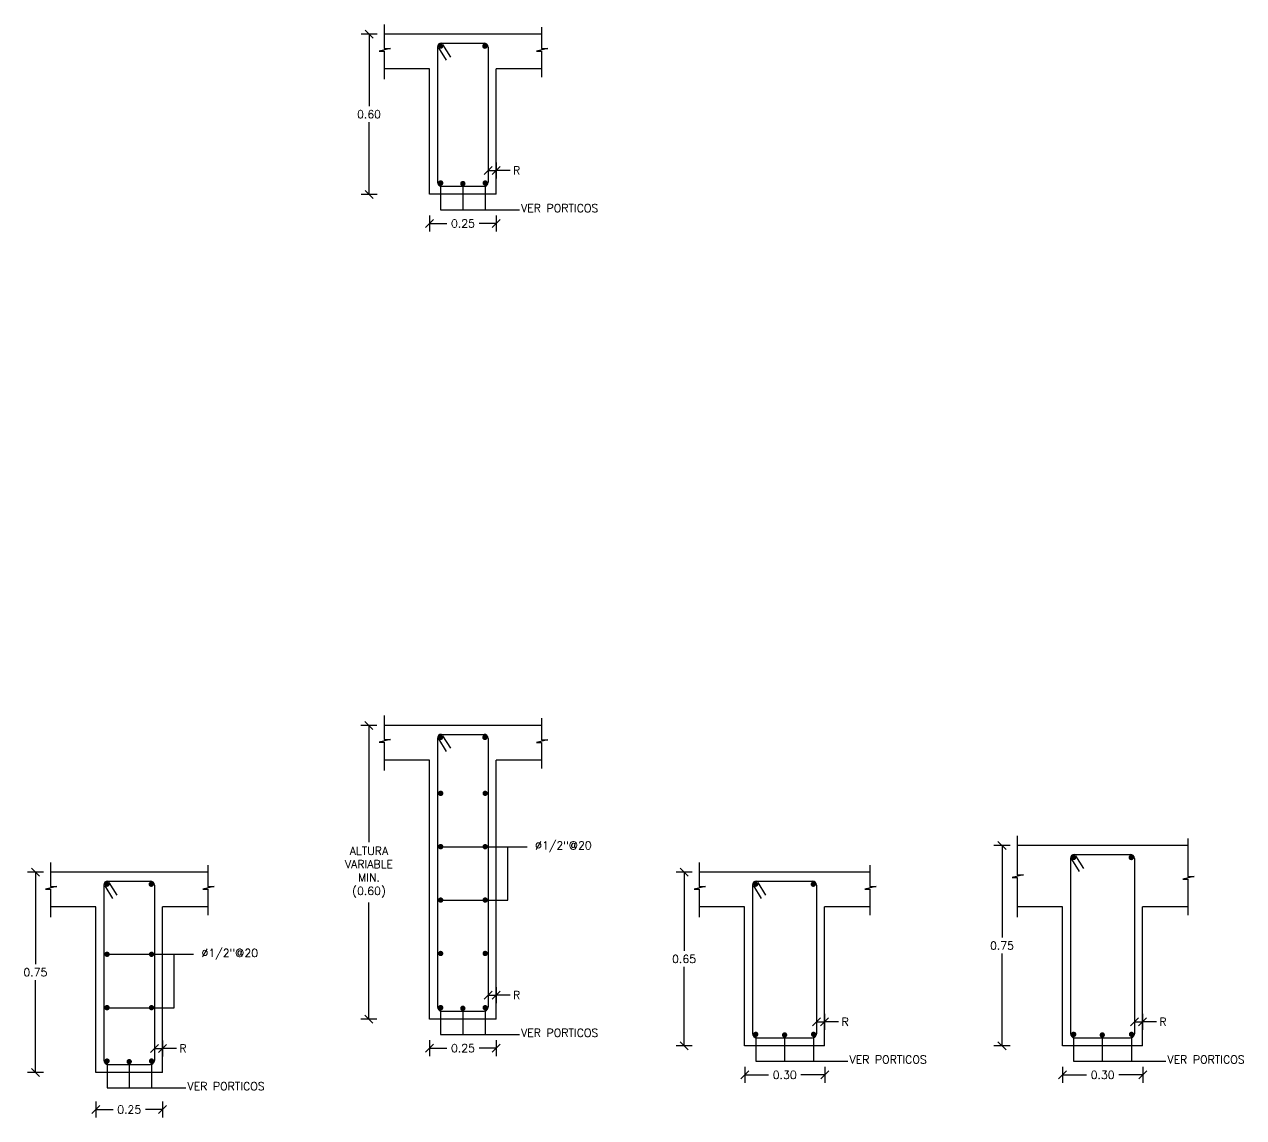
# Model space of a CAD drawing. Header units: metres. Extents: x -44 to 358, y -286 to 66.
# Drawn here: x 94.963 to 99.532, y 6.709 to 10.805 of the extents above; entities that cross this region are included whole.
import ezdxf

# ---------------------------------------------------------------- set-up
doc = ezdxf.new("R2010")
doc.units = ezdxf.units.M
doc.header["$LTSCALE"] = 0.3
doc.header["$PDMODE"] = 3
for name, color, linetype in [('ACERO', 5, 'Continuous'), ('BP', 3, 'Continuous'), ('DIMPORTICO', 4, 'Continuous'), ('DIMTEXTO', 4, 'Continuous')]:
    doc.layers.add(name, color=color, linetype=linetype)
doc.layers.add('ventana', color=141, linetype='Continuous', lineweight=5)
doc.styles.add('RomanS', font='romans.shx')
doc.dimstyles.new('DIM-15', dxfattribs={"dimscale": 0.15, "dimtxt": 0.2, "dimasz": 0.2, "dimexe": 0.2, "dimexo": 0.1, "dimgap": 0.1, "dimtad": 0, "dimtih": 1, "dimtoh": 1, "dimzin": 0, "dimdsep": 46, "dimtxsty": 'RomanS', "dimblk1": 'OBLIQUE', "dimblk2": 'OBLIQUE', "dimsah": 1, "dimcen": 0.09, "dimclrd": 4, "dimclre": 4, "dimclrt": 4, "dimadec": 0, "dimazin": 0, "dimtfac": 1, "dimtofl": 0, "dimtmove": 1, "dimatfit": 3, "dimldrblk": 'OBLIQUE', "dimfxl": 0.2, "dimfxlon": 1, "dimtolj": 1, "dimtzin": 0, "dimarcsym": 0})

# ---------------------------------------------------------------- blocks, each defined once
blk = doc.blocks.new('_OBLIQUE')
at = {"color": 0, "linetype": 'ByBlock'}
blk.add_line((-0.5, -0.5), (0.5, 0.5), dxfattribs=at)
blk = doc.blocks.new('*D257')
at = {"layer": 'DEFPOINTS', "color": 0, "transparency": 16777216}
for p in [(95.2307, 6.8817), (95.4807, 6.8787), (95.4807, 6.7394)]:
    blk.add_point(p, dxfattribs=at)
at = {"layer": 'DIMTEXTO', "color": 4, "lineweight": -2, "transparency": 16777216}
for p, q in [((95.2307, 6.7694), (95.2307, 6.7094)), ((95.4807, 6.7694), (95.4807, 6.7094)), ((95.2307, 6.7394), (95.295, 6.7394)), ((95.4807, 6.7394), (95.4164, 6.7394))]:
    blk.add_line(p, q, dxfattribs=at)
at = {"layer": 'DIMTEXTO', "color": 4, "lineweight": -2, "transparency": 16777216, "xscale": 0.03, "yscale": 0.03, "zscale": 0.03, "rotation": 180}
blk.add_blockref('_OBLIQUE', (95.2307, 6.7394), dxfattribs=at)
at = {"layer": 'DIMTEXTO', "color": 4, "lineweight": -2, "transparency": 16777216, "xscale": 0.03, "yscale": 0.03, "zscale": 0.03}
blk.add_blockref('_OBLIQUE', (95.4807, 6.7394), dxfattribs=at)
at = {"layer": 'DIMTEXTO', "color": 4, "transparency": 16777216, "insert": (95.3557, 6.7394), "char_height": 0.03, "attachment_point": 5, "style": 'RomanS'}
blk.add_mtext('\\A1;0.25', dxfattribs=at)
blk = doc.blocks.new('*D258')
at = {"layer": 'DEFPOINTS', "color": 0, "transparency": 16777216}
for p in [(95.4501, 7.0247), (95.4807, 7.0247), (95.4807, 6.9686)]:
    blk.add_point(p, dxfattribs=at)
at = {"layer": 'DIMTEXTO', "color": 4, "lineweight": -2, "transparency": 16777216}
for p, q in [((95.4501, 6.9986), (95.4501, 6.9386)), ((95.4807, 6.9986), (95.4807, 6.9386)), ((95.4501, 6.9686), (95.4807, 6.9686)), ((95.5325, 6.9686), (95.4807, 6.9686))]:
    blk.add_line(p, q, dxfattribs=at)
at = {"layer": 'DIMTEXTO', "color": 4, "lineweight": -2, "transparency": 16777216, "xscale": 0.03, "yscale": 0.03, "zscale": 0.03, "rotation": 180}
blk.add_blockref('_OBLIQUE', (95.4501, 6.9686), dxfattribs=at)
at = {"layer": 'DIMTEXTO', "color": 4, "lineweight": -2, "transparency": 16777216, "xscale": 0.03, "yscale": 0.03, "zscale": 0.03}
blk.add_blockref('_OBLIQUE', (95.4807, 6.9686), dxfattribs=at)
at = {"layer": 'DIMTEXTO', "color": 4, "transparency": 16777216, "insert": (95.5575, 6.9686), "char_height": 0.03, "attachment_point": 5, "style": 'RomanS'}
blk.add_mtext('\\A1;R', dxfattribs=at)
blk = doc.blocks.new('*D259')
at = {"layer": 'DEFPOINTS', "color": 0, "transparency": 16777216}
for p in [(95.0609, 7.6287), (95.004, 6.8787), (95.0724, 6.8787)]:
    blk.add_point(p, dxfattribs=at)
at = {"layer": 'DIMTEXTO', "color": 4, "lineweight": -2, "transparency": 16777216}
for p, q in [((95.034, 7.6287), (94.974, 7.6287)), ((95.004, 7.6287), (95.004, 7.2837)), ((95.004, 6.8787), (95.004, 7.2237)), ((95.034, 6.8787), (94.974, 6.8787))]:
    blk.add_line(p, q, dxfattribs=at)
at = {"layer": 'DIMTEXTO', "color": 4, "lineweight": -2, "transparency": 16777216, "xscale": 0.03, "yscale": 0.03, "zscale": 0.03}
for p, rotation in [((95.004, 7.6287), 90), ((95.004, 6.8787), 270)]:
    blk.add_blockref('_OBLIQUE', p, dxfattribs=dict(at, rotation=rotation))
at = {"layer": 'DIMTEXTO', "color": 4, "transparency": 16777216, "insert": (95.004, 7.2537), "char_height": 0.03, "attachment_point": 5, "style": 'RomanS'}
blk.add_mtext('\\A1;0.75', dxfattribs=at)
blk = doc.blocks.new('*D260')
at = {"layer": 'DEFPOINTS', "color": 0, "transparency": 16777216}
for p in [(97.6623, 6.9492), (97.9623, 6.9462), (97.9623, 6.8694)]:
    blk.add_point(p, dxfattribs=at)
at = {"layer": 'DIMTEXTO', "color": 4, "lineweight": -2, "transparency": 16777216}
for p, q in [((97.6623, 6.8994), (97.6623, 6.8394)), ((97.6623, 6.8694), (97.7516, 6.8694)), ((97.9623, 6.8694), (97.873, 6.8694)), ((97.9623, 6.8994), (97.9623, 6.8394))]:
    blk.add_line(p, q, dxfattribs=at)
at = {"layer": 'DIMTEXTO', "color": 4, "lineweight": -2, "transparency": 16777216, "xscale": 0.03, "yscale": 0.03, "zscale": 0.03, "rotation": 180}
blk.add_blockref('_OBLIQUE', (97.6623, 6.8694), dxfattribs=at)
at = {"layer": 'DIMTEXTO', "color": 4, "lineweight": -2, "transparency": 16777216, "xscale": 0.03, "yscale": 0.03, "zscale": 0.03}
blk.add_blockref('_OBLIQUE', (97.9623, 6.8694), dxfattribs=at)
at = {"layer": 'DIMTEXTO', "color": 4, "transparency": 16777216, "insert": (97.8123, 6.8694), "char_height": 0.03, "attachment_point": 5, "style": 'RomanS'}
blk.add_mtext('\\A1;0.30', dxfattribs=at)
blk = doc.blocks.new('*D261')
at = {"layer": 'DEFPOINTS', "color": 0, "transparency": 16777216}
for p in [(97.9312, 7.1247), (97.9618, 7.1247), (97.9618, 7.0686)]:
    blk.add_point(p, dxfattribs=at)
at = {"layer": 'DIMTEXTO', "color": 4, "lineweight": -2, "transparency": 16777216}
for p, q in [((97.9312, 7.0986), (97.9312, 7.0386)), ((97.9618, 7.0986), (97.9618, 7.0386)), ((97.9312, 7.0686), (97.9618, 7.0686)), ((98.0137, 7.0686), (97.9618, 7.0686))]:
    blk.add_line(p, q, dxfattribs=at)
at = {"layer": 'DIMTEXTO', "color": 4, "lineweight": -2, "transparency": 16777216, "xscale": 0.03, "yscale": 0.03, "zscale": 0.03, "rotation": 180}
blk.add_blockref('_OBLIQUE', (97.9312, 7.0686), dxfattribs=at)
at = {"layer": 'DIMTEXTO', "color": 4, "lineweight": -2, "transparency": 16777216, "xscale": 0.03, "yscale": 0.03, "zscale": 0.03}
blk.add_blockref('_OBLIQUE', (97.9618, 7.0686), dxfattribs=at)
at = {"layer": 'DIMTEXTO', "color": 4, "transparency": 16777216, "insert": (98.0387, 7.0686), "char_height": 0.03, "attachment_point": 5, "style": 'RomanS'}
blk.add_mtext('\\A1;R', dxfattribs=at)
blk = doc.blocks.new('*D262')
at = {"layer": 'DEFPOINTS', "color": 0, "transparency": 16777216}
for p in [(97.492, 7.6287), (97.4351, 6.9787), (97.5036, 6.9787)]:
    blk.add_point(p, dxfattribs=at)
at = {"layer": 'DIMTEXTO', "color": 4, "lineweight": -2, "transparency": 16777216}
for p, q in [((97.4651, 7.6287), (97.4051, 7.6287)), ((97.4351, 7.6287), (97.4351, 7.3337)), ((97.4351, 6.9787), (97.4351, 7.2737)), ((97.4651, 6.9787), (97.4051, 6.9787))]:
    blk.add_line(p, q, dxfattribs=at)
at = {"layer": 'DIMTEXTO', "color": 4, "lineweight": -2, "transparency": 16777216, "xscale": 0.03, "yscale": 0.03, "zscale": 0.03}
for p, rotation in [((97.4351, 7.6287), 90), ((97.4351, 6.9787), 270)]:
    blk.add_blockref('_OBLIQUE', p, dxfattribs=dict(at, rotation=rotation))
at = {"layer": 'DIMTEXTO', "color": 4, "transparency": 16777216, "insert": (97.4351, 7.3037), "char_height": 0.03, "attachment_point": 5, "style": 'RomanS'}
blk.add_mtext('\\A1;0.65', dxfattribs=at)
blk = doc.blocks.new('*D254')
at = {"layer": 'DEFPOINTS', "color": 0, "transparency": 16777216}
for p in [(96.4815, 7.0492), (96.7315, 7.0462), (96.7315, 6.9694)]:
    blk.add_point(p, dxfattribs=at)
at = {"layer": 'DIMTEXTO', "color": 4, "lineweight": -2, "transparency": 16777216}
for p, q in [((96.4815, 6.9994), (96.4815, 6.9394)), ((96.7315, 6.9994), (96.7315, 6.9394)), ((96.4815, 6.9694), (96.5458, 6.9694)), ((96.7315, 6.9694), (96.6672, 6.9694))]:
    blk.add_line(p, q, dxfattribs=at)
at = {"layer": 'DIMTEXTO', "color": 4, "lineweight": -2, "transparency": 16777216, "xscale": 0.03, "yscale": 0.03, "zscale": 0.03, "rotation": 180}
blk.add_blockref('_OBLIQUE', (96.4815, 6.9694), dxfattribs=at)
at = {"layer": 'DIMTEXTO', "color": 4, "lineweight": -2, "transparency": 16777216, "xscale": 0.03, "yscale": 0.03, "zscale": 0.03}
blk.add_blockref('_OBLIQUE', (96.7315, 6.9694), dxfattribs=at)
at = {"layer": 'DIMTEXTO', "color": 4, "transparency": 16777216, "insert": (96.6065, 6.9694), "char_height": 0.03, "attachment_point": 5, "style": 'RomanS'}
blk.add_mtext('\\A1;0.25', dxfattribs=at)
blk = doc.blocks.new('*D255')
at = {"layer": 'DEFPOINTS', "color": 0, "transparency": 16777216}
for p in [(96.7004, 7.2247), (96.731, 7.2247), (96.731, 7.1686)]:
    blk.add_point(p, dxfattribs=at)
at = {"layer": 'DIMTEXTO', "color": 4, "lineweight": -2, "transparency": 16777216}
for p, q in [((96.7004, 7.1986), (96.7004, 7.1386)), ((96.731, 7.1986), (96.731, 7.1386)), ((96.7004, 7.1686), (96.731, 7.1686)), ((96.7829, 7.1686), (96.731, 7.1686))]:
    blk.add_line(p, q, dxfattribs=at)
at = {"layer": 'DIMTEXTO', "color": 4, "lineweight": -2, "transparency": 16777216, "xscale": 0.03, "yscale": 0.03, "zscale": 0.03, "rotation": 180}
blk.add_blockref('_OBLIQUE', (96.7004, 7.1686), dxfattribs=at)
at = {"layer": 'DIMTEXTO', "color": 4, "lineweight": -2, "transparency": 16777216, "xscale": 0.03, "yscale": 0.03, "zscale": 0.03}
blk.add_blockref('_OBLIQUE', (96.731, 7.1686), dxfattribs=at)
at = {"layer": 'DIMTEXTO', "color": 4, "transparency": 16777216, "insert": (96.8079, 7.1686), "char_height": 0.03, "attachment_point": 5, "style": 'RomanS'}
blk.add_mtext('\\A1;R', dxfattribs=at)
blk = doc.blocks.new('*D256')
at = {"layer": 'DEFPOINTS', "color": 0, "transparency": 16777216}
for p in [(96.3112, 8.1787), (96.2543, 7.0787), (96.3228, 7.0787)]:
    blk.add_point(p, dxfattribs=at)
at = {"layer": 'DIMTEXTO', "color": 4, "lineweight": -2, "transparency": 16777216}
for p, q in [((96.2843, 8.1787), (96.2243, 8.1787)), ((96.2543, 8.1787), (96.2543, 7.7416)), ((96.2543, 7.0787), (96.2543, 7.5159)), ((96.2843, 7.0787), (96.2243, 7.0787))]:
    blk.add_line(p, q, dxfattribs=at)
at = {"layer": 'DIMTEXTO', "color": 4, "lineweight": -2, "transparency": 16777216, "xscale": 0.03, "yscale": 0.03, "zscale": 0.03}
for p, rotation in [((96.2543, 8.1787), 90), ((96.2543, 7.0787), 270)]:
    blk.add_blockref('_OBLIQUE', p, dxfattribs=dict(at, rotation=rotation))
at = {"layer": 'DIMTEXTO', "color": 4, "transparency": 16777216, "insert": (96.2543, 7.6287), "char_height": 0.03, "attachment_point": 5, "style": 'RomanS'}
blk.add_mtext('\\A1;ALTURA\\PVARIABLE\\PMIN.\\P(0.60)', dxfattribs=at)
blk = doc.blocks.new('*D265')
at = {"layer": 'DEFPOINTS', "color": 0, "transparency": 16777216}
for p in [(98.8538, 6.9492), (99.1538, 6.9462), (99.1538, 6.8694)]:
    blk.add_point(p, dxfattribs=at)
at = {"layer": 'DIMTEXTO', "color": 4, "lineweight": -2, "transparency": 16777216}
for p, q in [((98.8538, 6.8994), (98.8538, 6.8394)), ((98.8538, 6.8694), (98.9431, 6.8694)), ((99.1538, 6.8694), (99.0645, 6.8694)), ((99.1538, 6.8994), (99.1538, 6.8394))]:
    blk.add_line(p, q, dxfattribs=at)
at = {"layer": 'DIMTEXTO', "color": 4, "lineweight": -2, "transparency": 16777216, "xscale": 0.03, "yscale": 0.03, "zscale": 0.03, "rotation": 180}
blk.add_blockref('_OBLIQUE', (98.8538, 6.8694), dxfattribs=at)
at = {"layer": 'DIMTEXTO', "color": 4, "lineweight": -2, "transparency": 16777216, "xscale": 0.03, "yscale": 0.03, "zscale": 0.03}
blk.add_blockref('_OBLIQUE', (99.1538, 6.8694), dxfattribs=at)
at = {"layer": 'DIMTEXTO', "color": 4, "transparency": 16777216, "insert": (99.0038, 6.8694), "char_height": 0.03, "attachment_point": 5, "style": 'RomanS'}
blk.add_mtext('\\A1;0.30', dxfattribs=at)
blk = doc.blocks.new('*D266')
at = {"layer": 'DEFPOINTS', "color": 0, "transparency": 16777216}
for p in [(99.1227, 7.1247), (99.1533, 7.1247), (99.1533, 7.0686)]:
    blk.add_point(p, dxfattribs=at)
at = {"layer": 'DIMTEXTO', "color": 4, "lineweight": -2, "transparency": 16777216}
for p, q in [((99.1227, 7.0986), (99.1227, 7.0386)), ((99.1533, 7.0986), (99.1533, 7.0386)), ((99.1227, 7.0686), (99.1533, 7.0686)), ((99.2051, 7.0686), (99.1533, 7.0686))]:
    blk.add_line(p, q, dxfattribs=at)
at = {"layer": 'DIMTEXTO', "color": 4, "lineweight": -2, "transparency": 16777216, "xscale": 0.03, "yscale": 0.03, "zscale": 0.03, "rotation": 180}
blk.add_blockref('_OBLIQUE', (99.1227, 7.0686), dxfattribs=at)
at = {"layer": 'DIMTEXTO', "color": 4, "lineweight": -2, "transparency": 16777216, "xscale": 0.03, "yscale": 0.03, "zscale": 0.03}
blk.add_blockref('_OBLIQUE', (99.1533, 7.0686), dxfattribs=at)
at = {"layer": 'DIMTEXTO', "color": 4, "transparency": 16777216, "insert": (99.2301, 7.0686), "char_height": 0.03, "attachment_point": 5, "style": 'RomanS'}
blk.add_mtext('\\A1;R', dxfattribs=at)
blk = doc.blocks.new('*D267')
at = {"layer": 'DEFPOINTS', "color": 0, "transparency": 16777216}
for p in [(98.6835, 7.7287), (98.6266, 6.9787), (98.695, 6.9787)]:
    blk.add_point(p, dxfattribs=at)
at = {"layer": 'DIMTEXTO', "color": 4, "lineweight": -2, "transparency": 16777216}
for p, q in [((98.6566, 7.7287), (98.5966, 7.7287)), ((98.6266, 7.7287), (98.6266, 7.3837)), ((98.6266, 6.9787), (98.6266, 7.3237)), ((98.6566, 6.9787), (98.5966, 6.9787))]:
    blk.add_line(p, q, dxfattribs=at)
at = {"layer": 'DIMTEXTO', "color": 4, "lineweight": -2, "transparency": 16777216, "xscale": 0.03, "yscale": 0.03, "zscale": 0.03}
for p, rotation in [((98.6266, 7.7287), 90), ((98.6266, 6.9787), 270)]:
    blk.add_blockref('_OBLIQUE', p, dxfattribs=dict(at, rotation=rotation))
at = {"layer": 'DIMTEXTO', "color": 4, "transparency": 16777216, "insert": (98.6266, 7.3537), "char_height": 0.03, "attachment_point": 5, "style": 'RomanS'}
blk.add_mtext('\\A1;0.75', dxfattribs=at)
blk = doc.blocks.new('*U57')
at = {"layer": 'ACERO', "const_width": 0.01}
for points in [[(-0.0884, 0, 1), (-0.0784, 0, 1)], [(0.0784, 0, 1), (0.0884, 0, 1)]]:
    blk.add_lwpolyline(points, format="xyb", close=True, dxfattribs=at)
blk = doc.blocks.new('*U58')
at = {"layer": 'ventana', "color": 0, "linetype": 'ByBlock', "lineweight": -2, "transparency": 16777216}
for p in [(0, 0.6), (0, 0.4), (0, 0.2), (0, 0)]:
    blk.add_blockref('*U57', p, dxfattribs=at)
blk = doc.blocks.new('*D287')
at = {"layer": 'DEFPOINTS', "color": 0, "transparency": 16777216}
for p in [(96.4815, 10.1391), (96.7315, 10.1361), (96.7315, 10.0593)]:
    blk.add_point(p, dxfattribs=at)
at = {"layer": 'DIMTEXTO', "color": 4, "lineweight": -2, "transparency": 16777216}
for p, q in [((96.4815, 10.0893), (96.4815, 10.0293)), ((96.4815, 10.0593), (96.5458, 10.0593)), ((96.7315, 10.0593), (96.6672, 10.0593)), ((96.7315, 10.0893), (96.7315, 10.0293))]:
    blk.add_line(p, q, dxfattribs=at)
at = {"layer": 'DIMTEXTO', "color": 4, "lineweight": -2, "transparency": 16777216, "xscale": 0.03, "yscale": 0.03, "zscale": 0.03, "rotation": 180}
blk.add_blockref('_OBLIQUE', (96.4815, 10.0593), dxfattribs=at)
at = {"layer": 'DIMTEXTO', "color": 4, "lineweight": -2, "transparency": 16777216, "xscale": 0.03, "yscale": 0.03, "zscale": 0.03}
blk.add_blockref('_OBLIQUE', (96.7315, 10.0593), dxfattribs=at)
at = {"layer": 'DIMTEXTO', "color": 4, "transparency": 16777216, "insert": (96.6065, 10.0593), "char_height": 0.03, "attachment_point": 5, "style": 'RomanS'}
blk.add_mtext('\\A1;0.25', dxfattribs=at)
blk = doc.blocks.new('*D288')
at = {"layer": 'DEFPOINTS', "color": 0, "transparency": 16777216}
for p in [(96.7004, 10.3146), (96.731, 10.3146), (96.731, 10.2585)]:
    blk.add_point(p, dxfattribs=at)
at = {"layer": 'DIMTEXTO', "color": 4, "lineweight": -2, "transparency": 16777216}
for p, q in [((96.7004, 10.2885), (96.7004, 10.2285)), ((96.731, 10.2885), (96.731, 10.2285)), ((96.7004, 10.2585), (96.731, 10.2585)), ((96.7829, 10.2585), (96.731, 10.2585))]:
    blk.add_line(p, q, dxfattribs=at)
at = {"layer": 'DIMTEXTO', "color": 4, "lineweight": -2, "transparency": 16777216, "xscale": 0.03, "yscale": 0.03, "zscale": 0.03, "rotation": 180}
blk.add_blockref('_OBLIQUE', (96.7004, 10.2585), dxfattribs=at)
at = {"layer": 'DIMTEXTO', "color": 4, "lineweight": -2, "transparency": 16777216, "xscale": 0.03, "yscale": 0.03, "zscale": 0.03}
blk.add_blockref('_OBLIQUE', (96.731, 10.2585), dxfattribs=at)
at = {"layer": 'DIMTEXTO', "color": 4, "transparency": 16777216, "insert": (96.8079, 10.2585), "char_height": 0.03, "attachment_point": 5, "style": 'RomanS'}
blk.add_mtext('\\A1;R', dxfattribs=at)
blk = doc.blocks.new('*D289')
at = {"layer": 'DEFPOINTS', "color": 0, "transparency": 16777216}
for p in [(96.3113, 10.7686), (96.2544, 10.1686), (96.481, 10.1686)]:
    blk.add_point(p, dxfattribs=at)
at = {"layer": 'DIMTEXTO', "color": 4, "lineweight": -2, "transparency": 16777216}
for p, q in [((96.2844, 10.7686), (96.2244, 10.7686)), ((96.2544, 10.7686), (96.2544, 10.4986)), ((96.2544, 10.1686), (96.2544, 10.4386)), ((96.2844, 10.1686), (96.2244, 10.1686))]:
    blk.add_line(p, q, dxfattribs=at)
at = {"layer": 'DIMTEXTO', "color": 4, "lineweight": -2, "transparency": 16777216, "xscale": 0.03, "yscale": 0.03, "zscale": 0.03}
for p, rotation in [((96.2544, 10.7686), 90), ((96.2544, 10.1686), 270)]:
    blk.add_blockref('_OBLIQUE', p, dxfattribs=dict(at, rotation=rotation))
at = {"layer": 'DIMTEXTO', "color": 4, "transparency": 16777216, "insert": (96.2544, 10.4686), "char_height": 0.03, "attachment_point": 5, "style": 'RomanS'}
blk.add_mtext('\\A1;0.60', dxfattribs=at)

msp = doc.modelspace()

# ---------------------------------------------------------------- linework, layer by layer
at = {"color": 1}
for p, q in [((96.9008593, 10.7686424), (96.3112296, 10.7686424)), ((96.4810445, 10.6386424), (96.3112296, 10.6386424)), ((96.4810445, 10.1686424), (96.4810445, 10.6386424)), ((96.7310445, 10.1686424), (96.7310445, 10.6386424)), ((96.9008593, 10.6386424), (96.7310445, 10.6386424)), ((96.7310445, 10.1686424), (96.4810445, 10.1686424)), ((96.9008593, 8.1787392), (96.3112296, 8.1787392)), ((96.4810445, 8.0487392), (96.3112296, 8.0487392)), ((96.4810445, 7.0787392), (96.4810445, 8.0487392)), ((96.7310445, 7.0787392), (96.7310445, 8.0487392)), ((96.9008593, 8.0487392), (96.7310445, 8.0487392)), ((99.3231263, 7.7287392), (98.6834966, 7.7287392)), ((95.6505038, 7.6287392), (95.0608741, 7.6287392)), ((98.1316555, 7.6287392), (97.4920257, 7.6287392)), ((95.230689, 7.4987392), (95.0608741, 7.4987392)), ((95.230689, 6.8787392), (95.230689, 7.4987392)), ((95.480689, 6.8787392), (95.480689, 7.4987392)), ((95.6505038, 7.4987392), (95.480689, 7.4987392)), ((97.6618406, 7.4987392), (97.4920257, 7.4987392)), ((97.6618406, 6.9787392), (97.6618406, 7.4987392)), ((97.9618406, 6.9787392), (97.9618406, 7.4987392)), ((98.1316555, 7.4987392), (97.9618406, 7.4987392)), ((98.8533115, 7.4987392), (98.6834966, 7.4987392)), ((98.8533115, 6.9787392), (98.8533115, 7.4987392)), ((99.1533115, 6.9787392), (99.1533115, 7.4987392)), ((99.3231263, 7.4987392), (99.1533115, 7.4987392)), ((96.7310445, 7.0787392), (96.4810445, 7.0787392)), ((97.9618406, 6.9787392), (97.6618406, 6.9787392)), ((99.1533115, 6.9787392), (98.8533115, 6.9787392)), ((95.480689, 6.8787392), (95.230689, 6.8787392))]:
    msp.add_line(p, q, dxfattribs=at)
at = {"layer": 'ACERO'}
for p, q in [((96.5107394, 10.7202224), (96.5107394, 10.2136424)), ((96.5144413, 10.717835), (96.5434945, 10.6707421)), ((96.5257394, 10.7352224), (96.6854191, 10.7352224)), ((96.5302406, 10.7302422), (96.5592939, 10.6831492)), ((96.7004191, 10.7202224), (96.7004191, 10.2136424)), ((96.5262046, 10.1986424), (96.6858843, 10.1986424)), ((96.5257394, 8.1453192), (96.6854191, 8.1453192)), ((96.5302406, 8.140339), (96.5592939, 8.0932461)), ((96.5107394, 8.1303192), (96.5107394, 7.1237392)), ((96.5144413, 8.1279319), (96.5434945, 8.0808389)), ((96.7004191, 8.1303192), (96.7004191, 7.1237392)), ((98.8830064, 7.6803192), (98.8830064, 7.0237392)), ((98.8867084, 7.6779319), (98.9157616, 7.6308389)), ((98.8980064, 7.6953192), (99.1076861, 7.6953192)), ((98.9025077, 7.690339), (98.9315609, 7.6432461)), ((99.1226861, 7.6803192), (99.1226861, 7.0237392)), ((95.2753839, 7.5953192), (95.4350636, 7.5953192)), ((95.2798851, 7.590339), (95.3089384, 7.5432461)), ((97.7065356, 7.5953192), (97.9162152, 7.5953192)), ((97.7110368, 7.590339), (97.74009, 7.5432461)), ((95.2603839, 7.5803192), (95.2603839, 6.9237392)), ((95.2640858, 7.5779319), (95.293139, 7.5308389)), ((95.4500636, 7.5803192), (95.4500636, 6.9237392)), ((97.6915356, 7.5803192), (97.6915356, 7.0237392)), ((97.6952375, 7.5779319), (97.7242907, 7.5308389)), ((97.9312152, 7.5803192), (97.9312152, 7.0237392)), ((96.5262046, 7.1087392), (96.6858843, 7.1087392)), ((97.7070008, 7.0087392), (97.9166804, 7.0087392)), ((98.8984716, 7.0087392), (99.1081513, 7.0087392)), ((95.2758491, 6.9087392), (95.4355288, 6.9087392))]:
    msp.add_line(p, q, dxfattribs=at)
at = {"layer": 'ACERO', "const_width": 0.01}
for points in [[(96.5175808, 10.7238184, 1), (96.5275808, 10.7238184, 1)], [(96.6836467, 10.7237214, 1), (96.6936467, 10.7237214, 1)], [(96.5178543, 10.2111697, 1), (96.5278543, 10.2111697, 1)], [(96.6010143, 10.2089093, 1), (96.6110143, 10.2089093, 1)], [(96.6847515, 10.2111697, 1), (96.6947515, 10.2111697, 1)], [(96.5175808, 8.1339153, 1), (96.5275808, 8.1339153, 1)], [(96.6836467, 8.1338182, 1), (96.6936467, 8.1338182, 1)], [(98.8898478, 7.6839153, 1), (98.8998478, 7.6839153, 1)], [(99.1059138, 7.6838182, 1), (99.1159138, 7.6838182, 1)], [(95.2672253, 7.5839153, 1), (95.2772253, 7.5839153, 1)], [(95.4332912, 7.5838182, 1), (95.4432912, 7.5838182, 1)], [(97.6983769, 7.5839153, 1), (97.7083769, 7.5839153, 1)], [(97.9144429, 7.5838182, 1), (97.9244429, 7.5838182, 1)], [(95.2674988, 7.3212666, 1), (95.2774988, 7.3212666, 1)], [(95.434396, 7.3212666, 1), (95.444396, 7.3212666, 1)], [(95.2674988, 7.1212666, 1), (95.2774988, 7.1212666, 1)], [(95.434396, 7.1212666, 1), (95.444396, 7.1212666, 1)], [(96.5178543, 7.1212666, 1), (96.5278543, 7.1212666, 1)], [(96.6010143, 7.1190061, 1), (96.6110143, 7.1190061, 1)], [(96.6847515, 7.1212666, 1), (96.6947515, 7.1212666, 1)], [(97.6986505, 7.0212666, 1), (97.7086505, 7.0212666, 1)], [(97.8068104, 7.0190061, 1), (97.8168104, 7.0190061, 1)], [(97.9155477, 7.0212666, 1), (97.9255477, 7.0212666, 1)], [(98.8901213, 7.0212666, 1), (98.9001213, 7.0212666, 1)], [(98.9973224, 7.0190061, 1), (99.0073224, 7.0190061, 1)], [(99.1070185, 7.0212666, 1), (99.1170185, 7.0212666, 1)], [(95.2674988, 6.9212666, 1), (95.2774988, 6.9212666, 1)], [(95.350689, 6.9190061, 1), (95.360689, 6.9190061, 1)], [(95.434396, 6.9212666, 1), (95.444396, 6.9212666, 1)]]:
    msp.add_lwpolyline(points, format="xyb", close=True, dxfattribs=at)
at = {"layer": 'ACERO'}
for centre, radius, start, end in [((96.5257394, 10.7202224), 0.015, 90, 180), ((96.6854191, 10.7202224), 0.015, 0, 90), ((96.5265462, 10.214467), 0.0158282, 182.986119, 268.7635729), ((96.6862012, 10.2128773), 0.0142385, 268.7246811, 3.0801213), ((96.5257394, 8.1303192), 0.015, 90, 180), ((96.6854191, 8.1303192), 0.015, 0, 90), ((98.8980064, 7.6803192), 0.015, 90, 180), ((99.1076861, 7.6803192), 0.015, 0, 90), ((95.2753839, 7.5803192), 0.015, 90, 180), ((95.4350636, 7.5803192), 0.015, 0, 90), ((97.7065356, 7.5803192), 0.015, 90, 180), ((97.9162152, 7.5803192), 0.015, 0, 90), ((96.5265462, 7.1245638), 0.0158282, 182.986119, 268.7635729), ((96.6862012, 7.1229742), 0.0142385, 268.7246811, 3.0801213), ((97.7073423, 7.0245638), 0.0158282, 182.986119, 268.7635729), ((97.9169973, 7.0229742), 0.0142385, 268.7246811, 3.0801213), ((98.8988132, 7.0245638), 0.0158282, 182.986119, 268.7635729), ((99.1084682, 7.0229742), 0.0142385, 268.7246811, 3.0801213), ((95.2761907, 6.9245638), 0.0158282, 182.986119, 268.7635729), ((95.4358457, 6.9229742), 0.0142385, 268.7246811, 3.0801213)]:
    msp.add_arc(centre, radius, start, end, dxfattribs=at)
at = {"layer": 'BP'}
for points in [[(96.3112296, 10.8053461), (96.3112296, 10.7154803), (96.3349995, 10.7154803), (96.2922958, 10.7053276), (96.3112753, 10.7053276), (96.3112753, 10.599647)], [(96.3112296, 10.8053461), (96.3112296, 10.7154803), (96.3349995, 10.7154803), (96.2922958, 10.7053276), (96.3112753, 10.7053276), (96.3112753, 10.599647)], [(96.9008593, 10.7955606), (96.9008593, 10.7152441), (96.9246293, 10.7152441), (96.8819255, 10.7050914), (96.900905, 10.7050914), (96.900905, 10.6073386)], [(96.9008593, 10.7955606), (96.9008593, 10.7152441), (96.9246293, 10.7152441), (96.8819255, 10.7050914), (96.900905, 10.7050914), (96.900905, 10.6073386)], [(96.3112296, 8.215443), (96.3112296, 8.1255771), (96.3349995, 8.1255771), (96.2922958, 8.1154244), (96.3112753, 8.1154244), (96.3112753, 8.0097439)], [(96.3112296, 8.215443), (96.3112296, 8.1255771), (96.3349995, 8.1255771), (96.2922958, 8.1154244), (96.3112753, 8.1154244), (96.3112753, 8.0097439)], [(96.9008593, 8.2056575), (96.9008593, 8.1253409), (96.9246293, 8.1253409), (96.8819255, 8.1151882), (96.900905, 8.1151882), (96.900905, 8.0174354)], [(96.9008593, 8.2056575), (96.9008593, 8.1253409), (96.9246293, 8.1253409), (96.8819255, 8.1151882), (96.900905, 8.1151882), (96.900905, 8.0174354)], [(98.6834966, 7.765443), (98.6834966, 7.6188282), (98.7072665, 7.6188282), (98.6645628, 7.6086755), (98.6835423, 7.6086755), (98.6835423, 7.4597439)], [(98.6834966, 7.765443), (98.6834966, 7.6188282), (98.7072665, 7.6188282), (98.6645628, 7.6086755), (98.6835423, 7.6086755), (98.6835423, 7.4597439)], [(99.3231263, 7.7556575), (99.3231263, 7.6127706), (99.3468963, 7.6127706), (99.3041925, 7.6026179), (99.323172, 7.6026179), (99.323172, 7.4674354)], [(99.3231263, 7.7556575), (99.3231263, 7.6127706), (99.3468963, 7.6127706), (99.3041925, 7.6026179), (99.323172, 7.6026179), (99.323172, 7.4674354)], [(95.0608741, 7.665443), (95.0608741, 7.5755771), (95.084644, 7.5755771), (95.0419403, 7.5654244), (95.0609198, 7.5654244), (95.0609198, 7.4597439)], [(95.0608741, 7.665443), (95.0608741, 7.5755771), (95.084644, 7.5755771), (95.0419403, 7.5654244), (95.0609198, 7.5654244), (95.0609198, 7.4597439)], [(95.6505038, 7.6556575), (95.6505038, 7.5753409), (95.6742738, 7.5753409), (95.63157, 7.5651882), (95.6505495, 7.5651882), (95.6505495, 7.4674354)], [(95.6505038, 7.6556575), (95.6505038, 7.5753409), (95.6742738, 7.5753409), (95.63157, 7.5651882), (95.6505495, 7.5651882), (95.6505495, 7.4674354)], [(97.4920257, 7.665443), (97.4920257, 7.5755771), (97.5157957, 7.5755771), (97.4730919, 7.5654244), (97.4920714, 7.5654244), (97.4920714, 7.4597439)], [(97.4920257, 7.665443), (97.4920257, 7.5755771), (97.5157957, 7.5755771), (97.4730919, 7.5654244), (97.4920714, 7.5654244), (97.4920714, 7.4597439)], [(98.1316555, 7.6556575), (98.1316555, 7.5753409), (98.1554254, 7.5753409), (98.1127217, 7.5651882), (98.1317011, 7.5651882), (98.1317011, 7.4674354)], [(98.1316555, 7.6556575), (98.1316555, 7.5753409), (98.1554254, 7.5753409), (98.1127217, 7.5651882), (98.1317011, 7.5651882), (98.1317011, 7.4674354)]]:
    msp.add_lwpolyline(points, dxfattribs=at)
at = {"layer": 'DIMPORTICO'}
for points in [[(96.5228543, 7.724399), (96.8464869, 7.724399)], [(96.5228543, 7.524399), (96.7742731, 7.524399), (96.7742731, 7.724399)], [(95.2724988, 7.3212666), (95.5961314, 7.3212666)], [(95.2724988, 7.1209438), (95.5239176, 7.1209438), (95.5239176, 7.3212666)]]:
    msp.add_lwpolyline(points, dxfattribs=at)
at = {"layer": 'DIMTEXTO', "linetype": 'Continuous'}
for points in [[(96.5228543, 10.2111697), (96.5228543, 10.1110814), (96.8178003, 10.1110814)], [(96.6060143, 10.2089093), (96.6060143, 10.1110814)], [(96.6897515, 10.2111697), (96.6897515, 10.1110814)], [(96.5228543, 7.1212666), (96.5228543, 7.0211782), (96.8178003, 7.0211782)], [(96.6060143, 7.1190061), (96.6060143, 7.0211782)], [(96.6897515, 7.1212666), (96.6897515, 7.0211782)], [(97.7036505, 7.0212666), (97.7036505, 6.9211782), (98.0485964, 6.9211782)], [(97.8118104, 7.0190061), (97.8118104, 6.9211782)], [(97.9205477, 7.0212666), (97.9205477, 6.9211782)], [(98.8951213, 7.0212666), (98.8951213, 6.9211782), (99.2400673, 6.9211782)], [(99.0023224, 7.0190061), (99.0023224, 6.9211782)], [(99.1120185, 7.0212666), (99.1120185, 6.9211782)], [(95.2724988, 6.9212666), (95.2724988, 6.8211782), (95.5674448, 6.8211782)], [(95.355689, 6.9190061), (95.355689, 6.8211782)], [(95.439396, 6.9212666), (95.439396, 6.8211782)]]:
    msp.add_lwpolyline(points, dxfattribs=at)

# ---------------------------------------------------------------- block references
at = {"layer": 'ventana'}
msp.add_blockref('*U58', (96.6063029, 7.324399), dxfattribs=at)

# ---------------------------------------------------------------- texts
at = {"layer": 'DIMTEXTO', "char_height": 0.03, "attachment_point": 4, "style": 'RomanS'}
for s, insert in [('VER PORTICOS', (96.8243939, 10.1168676)), ('%%C1/2"@20', (96.876786, 7.7243293)), ('%%C1/2"@20', (95.6264305, 7.3211969)), ('VER PORTICOS', (96.8243939, 7.0269644)), ('VER PORTICOS', (98.05519, 6.9269644)), ('VER PORTICOS', (99.2466609, 6.9269644)), ('VER PORTICOS', (95.5740384, 6.8269644))]:
    msp.add_mtext(s, dxfattribs=dict(at, insert=insert))

# ---------------------------------------------------------------- dimensions: what is measured, and where the dimension line sits
at = {"layer": 'DIMTEXTO'}
for base, p1, p2, picture, middle in [((96.2543685, 10.1686424), (96.3112692, 10.7686424), (96.4810445, 10.1686424), '*D289', (96.2543685, 10.4686424)), ((98.6265959, 6.9787392), (98.6834966, 7.7287392), (98.6950499, 6.9787392), '*D267', (98.6265959, 7.3537392)), ((95.0039733, 6.8787392), (95.0608741, 7.6287392), (95.0724273, 6.8787392), '*D259', (95.0039733, 7.2537392)), ((97.435125, 6.9787392), (97.4920257, 7.6287392), (97.503579, 6.9787392), '*D262', (97.435125, 7.3037392))]:
    dim = msp.add_linear_dim(base=base, p1=p1, p2=p2, angle=90, dimstyle='DIM-15', dxfattribs=at)
    dim.commit()
    dim.dimension.update_dxf_attribs({"geometry": picture, "text_midpoint": middle})
for base, p1, p2, picture, middle in [((96.7310445, 10.2584919), (96.7004191, 10.3146454), (96.7310445, 10.3146454), '*D288', (96.8078701, 10.2757209)), ((96.7310445, 7.1685888), (96.7004191, 7.2247422), (96.7310445, 7.2247422), '*D255', (96.8078701, 7.1858178)), ((97.9618406, 7.0685888), (97.9312152, 7.1247422), (97.9618406, 7.1247422), '*D261', (98.0386663, 7.0858178)), ((99.1533115, 7.0685888), (99.1226861, 7.1247422), (99.1533115, 7.1247422), '*D266', (99.2301371, 7.0858178)), ((95.480689, 6.9685888), (95.4500636, 7.0247422), (95.480689, 7.0247422), '*D258', (95.5575146, 6.9858178))]:
    dim = msp.add_linear_dim(base=base, p1=p1, p2=p2, text='R', dimstyle='DIM-15', dxfattribs=at)
    dim.commit()
    dim.dimension.update_dxf_attribs({"geometry": picture, "text_midpoint": middle, "dimtype": 160})
for base, p1, p2, picture, middle in [((96.7315097, 10.059262), (96.4815097, 10.1390944), (96.7315097, 10.1361301), '*D287', (96.6065097, 10.059262)), ((96.7315097, 6.9693588), (96.4815097, 7.0491912), (96.7315097, 7.0462269), '*D254', (96.6065097, 6.9693588)), ((97.9623058, 6.8693588), (97.6623058, 6.9491912), (97.9623058, 6.9462269), '*D260', (97.8123058, 6.8693588)), ((99.1537767, 6.8693588), (98.8537767, 6.9491912), (99.1537767, 6.9462269), '*D265', (99.0037767, 6.8693588)), ((95.480689, 6.7393588), (95.230689, 6.8817035), (95.480689, 6.8787392), '*D257', (95.355689, 6.7393588))]:
    dim = msp.add_linear_dim(base=base, p1=p1, p2=p2, dimstyle='DIM-15', dxfattribs=at)
    dim.commit()
    dim.dimension.update_dxf_attribs({"geometry": picture, "text_midpoint": middle})
dim = msp.add_linear_dim(base=(96.2543288, 7.0787392), p1=(96.3112296, 8.1787392), p2=(96.3227828, 7.0787392), angle=90, text='ALTURA\\PVARIABLE\\PMIN.\\P(0.60)', dimstyle='DIM-15', dxfattribs=at)
dim.commit()
dim.dimension.update_dxf_attribs({"geometry": '*D256', "text_midpoint": (96.2543288, 7.6287392)})

doc.saveas('drawing.dxf')
